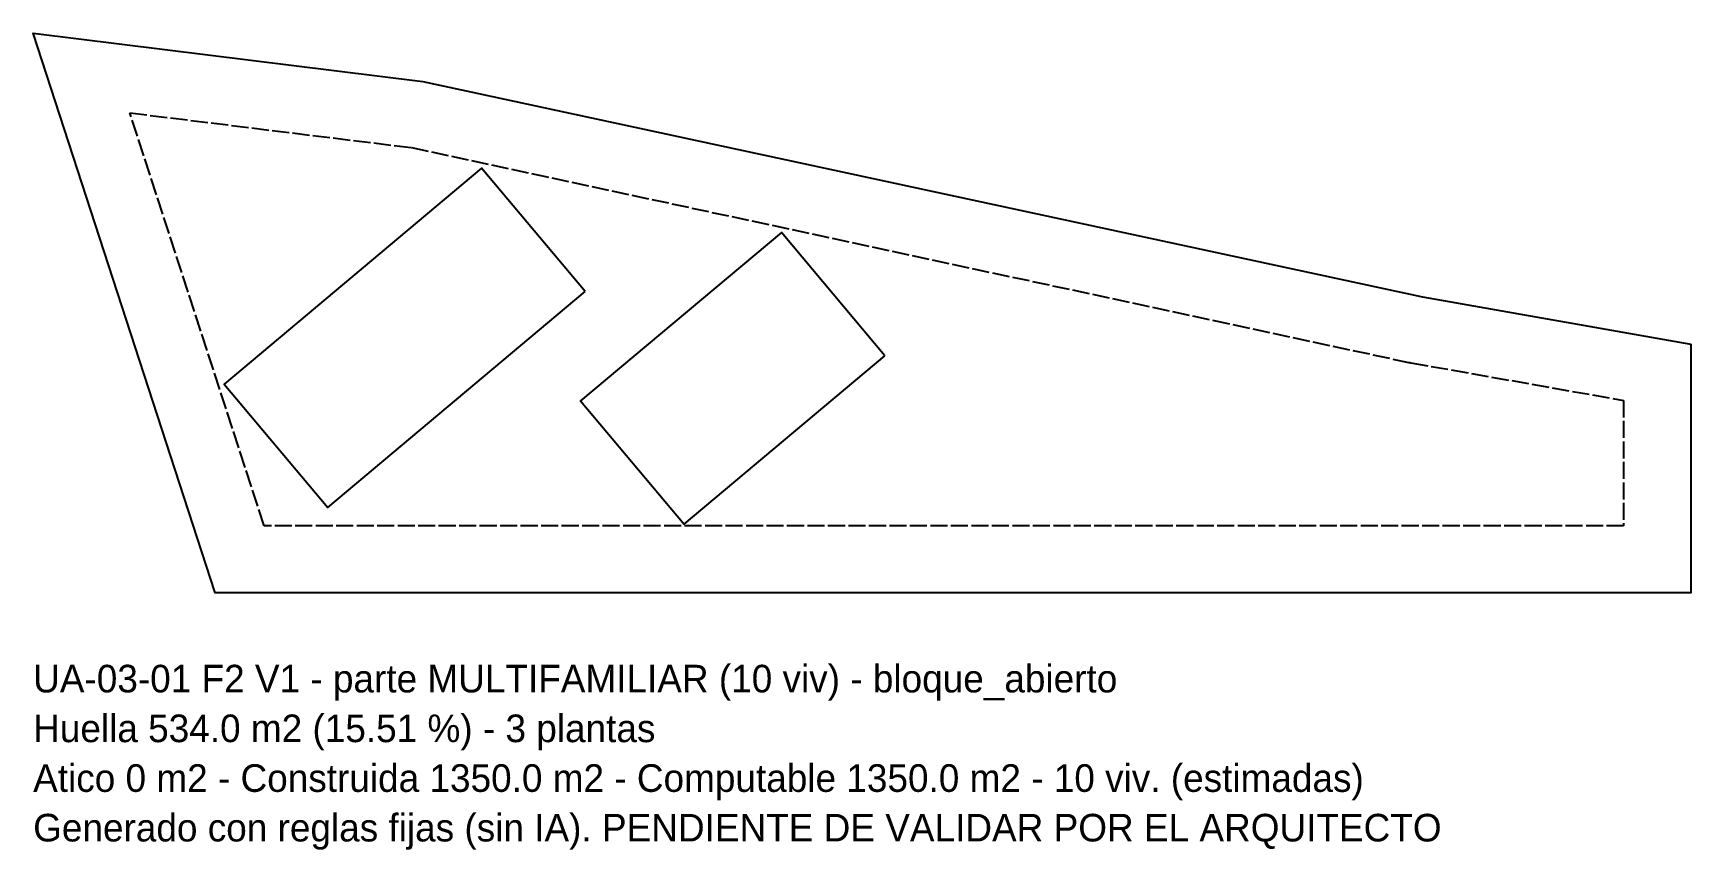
# Model space of a CAD drawing. Header units: metres. Extents: x 414865 to 414989, y 4478817 to 4478878.
import ezdxf

# ---------------------------------------------------------------- set-up
doc = ezdxf.new("R2010")
doc.units = ezdxf.units.M
doc.linetypes.add('DASHED', pattern=[1.524, 1.27, -0.254])
for name, color, linetype in [('HUELLA', 1, 'Continuous'), ('PARCELA', 7, 'Continuous'), ('TEXTO', 2, 'Continuous'), ('VOLUMEN_3D', 5, 'Continuous'), ('ZONA_EDIFICABLE', 3, 'Continuous')]:
    doc.layers.add(name, color=color, linetype=linetype)

msp = doc.modelspace()

# ---------------------------------------------------------------- linework, layer by layer
at = {"layer": 'HUELLA'}
for points in [[(414906.54, 4478858.67), (414898.83, 4478867.86), (414879.68, 4478851.79), (414887.39, 4478842.6), (414906.54, 4478858.67)], [(414928.84, 4478853.88), (414921.13, 4478863.07), (414906.19, 4478850.54), (414913.9, 4478841.35), (414928.84, 4478853.88)]]:
    msp.add_lwpolyline(points, close=True, dxfattribs=at)
at = {"layer": 'PARCELA'}
msp.add_lwpolyline([(414988.78, 4478854.76), (414988.78, 4478836.24), (414879.03, 4478836.24), (414865.48, 4478877.9), (414894.46, 4478874.31), (414968.83, 4478858.29)], close=True, dxfattribs=at)
at = {"layer": 'VOLUMEN_3D'}
for points in [[(414906.54, 4478858.67), (414898.83, 4478867.86), (414879.68, 4478851.79), (414887.39, 4478842.6), (414906.54, 4478858.67)], [(414928.84, 4478853.88), (414921.13, 4478863.07), (414906.19, 4478850.54), (414913.9, 4478841.35), (414928.84, 4478853.88)]]:
    msp.add_lwpolyline(points, close=True, dxfattribs=at)
at = {"layer": 'ZONA_EDIFICABLE', "linetype": 'DASHED'}
msp.add_lwpolyline([(414882.66, 4478841.24), (414872.67, 4478871.97), (414893.62, 4478869.38), (414967.78, 4478853.4), (414967.87, 4478853.39), (414967.96, 4478853.37), (414983.78, 4478850.57), (414983.78, 4478841.24), (414882.66, 4478841.24)], close=True, dxfattribs=at)

# ---------------------------------------------------------------- texts
at = {"layer": 'TEXTO'}
for s, p in [('UA-03-01 F2 V1 - parte MULTIFAMILIAR (10 viv) - bloque_abierto', (414865.48, 4478828.84)), ('Huella 534.0 m2 (15.51 %) - 3 plantas', (414865.48, 4478825.14)), ('Atico 0 m2 - Construida 1350.0 m2 - Computable 1350.0 m2 - 10 viv. (estimadas)', (414865.48, 4478821.44)), ('Generado con reglas fijas (sin IA). PENDIENTE DE VALIDAR POR EL ARQUITECTO', (414865.48, 4478817.75))]:
    msp.add_text(s, height=2.055, dxfattribs=at).set_placement(p)

doc.saveas('drawing.dxf')
